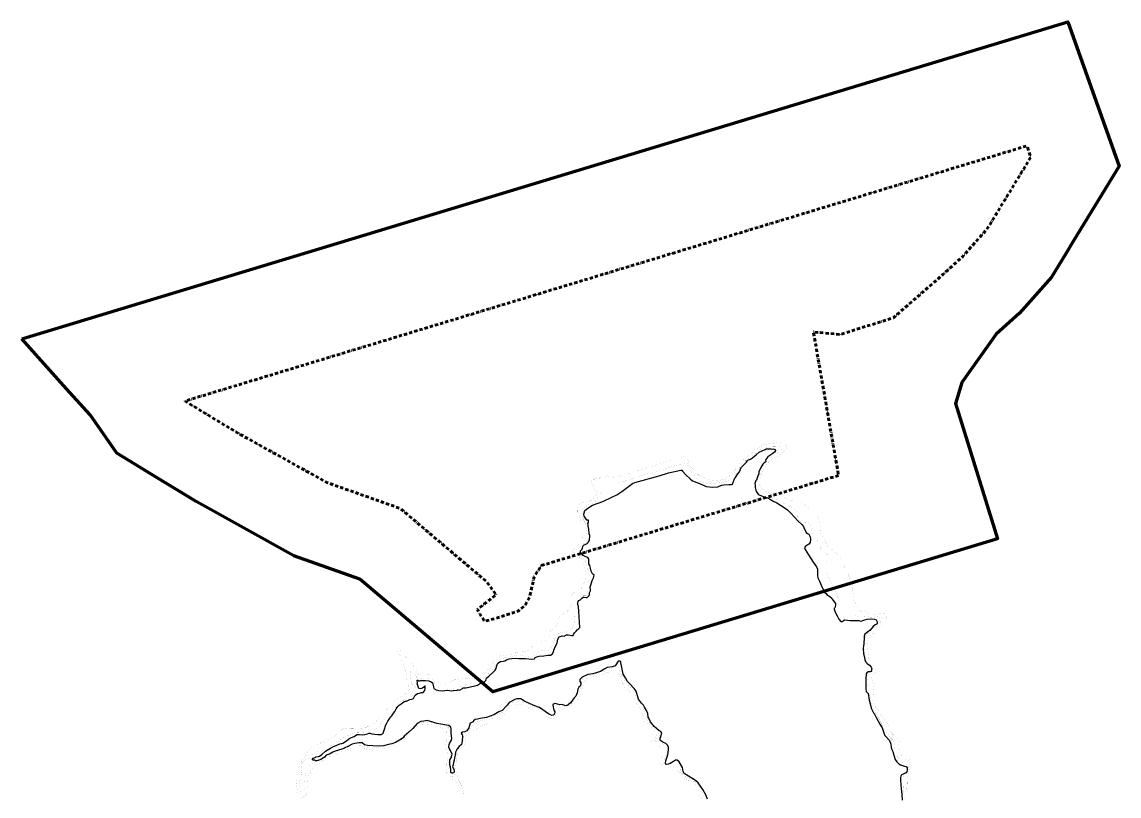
# Model space of a CAD drawing. Extents: x 523771 to 526655, y 3826081 to 3828982.
# Drawn here: x 523771 to 525826, y 3827532 to 3828982 of the extents above; entities that cross this region are included whole.
import ezdxf

# ---------------------------------------------------------------- set-up
doc = ezdxf.new("R2010")
doc.units = 0
doc.linetypes.add('X9', pattern=[10, 6, -2, 0, -2])
doc.layers.get('0').update_dxf_attribs({"linetype": 'CONTINUOUS'})
doc.layers.add('DGX', color=2, linetype='CONTINUOUS')

msp = doc.modelspace()

# ---------------------------------------------------------------- linework, layer by layer
at = {"color": 5, "linetype": 'Continuous', "lineweight": 70, "flags": 128}
msp.add_lwpolyline([(523771.5, 3828388.3), (525730.5, 3828982.1), (525826.4, 3828712), (525741.1, 3828571.7), (525725.3, 3828545.7), (525699.9, 3828503.8), (525639.7, 3828436.5), (525596.5, 3828397.1), (525531.7, 3828306.5), (525519.8, 3828266.9), (525598.6, 3828013.5), (524653.2, 3827726.9), (524404.1, 3827938.3), (524280.8, 3827982), (524098, 3828083.5), (524024.9, 3828127.9), (523949.3, 3828173.9), (523899.3, 3828245.9), (523855, 3828294.6), (523771.5, 3828388.3)], dxfattribs=at)
at = {"color": 1, "linetype": 'X9', "lineweight": 60, "flags": 128}
msp.add_lwpolyline([(525300.9, 3828132.3), (524744.1, 3827963.5), (524731, 3827942.7), (524722.1, 3827903.6), (524714.3, 3827889.6), (524700.8, 3827878), (524662.5, 3827865.6), (524647.8, 3827861.7), (524637.6, 3827859.2), (524629.3, 3827873.3), (524624.7, 3827881), (524659.4, 3827909.2), (524642.6, 3827932.7), (524480.2, 3828070.5), (524342.7, 3828119.2), (524173.4, 3828213.2), (524102.8, 3828256.1), (524076.9, 3828271.8), (525653.8, 3828749.9), (525661.2, 3828729), (525612.9, 3828649.5), (525597.1, 3828623.5), (525578.9, 3828593.5), (525533, 3828542.2), (525496.6, 3828509), (525403.6, 3828427.7), (525304, 3828396.6), (525254, 3828401.2), (525300.9, 3828132.3), (525300.9, 3828132.3)], dxfattribs=at)
at = {"color": 5, "linetype": 'Continuous', "flags": 128}
msp.add_lwpolyline([(525055.3, 3827525.6), (525052.1, 3827533.8), (525046.6, 3827544), (525038.1, 3827556.3), (525032.8, 3827560.9), (525020, 3827569.2), (525011.7, 3827574), (525010.2, 3827577.5), (525008.7, 3827585), (525002.7, 3827595.8), (524998.7, 3827598.8), (524995.6, 3827598.9), (524991.7, 3827596.6), (524985.9, 3827592.6), (524981.8, 3827591.2), (524979.2, 3827590.9), (524977.7, 3827591.4), (524977, 3827592.9), (524976.7, 3827593.9), (524977.3, 3827597.8), (524978.9, 3827601.4), (524981.3, 3827608.7), (524982.2, 3827618.5), (524982.7, 3827622.8), (524981.5, 3827626.3), (524977.3, 3827630.2), (524972.1, 3827632.9), (524968, 3827635.1), (524966.9, 3827636.4), (524966.8, 3827639.5), (524968, 3827643.4), (524970.2, 3827649.5), (524968, 3827652.4), (524965.3, 3827654), (524960.3, 3827658.2), (524955.5, 3827662.2), (524948.8, 3827670.8), (524945.4, 3827677.3), (524944.3, 3827679.7), (524943.7, 3827686.5), (524941.5, 3827691.7), (524937.7, 3827698.4), (524935.4, 3827701.9), (524931.7, 3827705.6), (524928, 3827710.7), (524926.6, 3827713), (524921.9, 3827728), (524918.3, 3827733.1), (524909.2, 3827742.5), (524905.4, 3827746.4), (524901.8, 3827753.2), (524897.8, 3827760.1), (524896.4, 3827766.3), (524894.5, 3827775.6), (524893.5, 3827781.4), (524892.9, 3827783.7), (524891.3, 3827784.4), (524890, 3827784.5), (524888.3, 3827784.4), (524887.2, 3827782.4), (524885.1, 3827779.4), (524882.5, 3827775.9), (524876.9, 3827773.8), (524867.6, 3827772.6), (524862.2, 3827769.5), (524854.9, 3827765), (524840.5, 3827760.8), (524831.1, 3827759.2), (524820.5, 3827754.5), (524816.4, 3827749.9), (524816.5, 3827746.5), (524818.3, 3827743.4), (524817.7, 3827738), (524814.5, 3827735.6), (524812.9, 3827732.1), (524811.6, 3827725), (524808.9, 3827718.8), (524805.6, 3827715.8), (524799.5, 3827707.1), (524794.7, 3827702.5), (524790.1, 3827700.9), (524784.6, 3827702.5), (524781.7, 3827703), (524779.2, 3827702.8), (524774.6, 3827704), (524770.6, 3827705.4), (524766.4, 3827703.8), (524765.7, 3827702.2), (524766.5, 3827699), (524766.8, 3827694.9), (524768.4, 3827691.6), (524769.6, 3827689.3), (524769.1, 3827686.4), (524767.7, 3827684.1), (524766.7, 3827683.2), (524764.8, 3827682.7), (524761.7, 3827683.7), (524757.7, 3827685.7), (524741.1, 3827697.4), (524730, 3827701.5), (524712.9, 3827709.5), (524705.6, 3827713.6), (524697.9, 3827714.1), (524694.6, 3827712.6), (524683.8, 3827706.7), (524680.3, 3827702), (524670.7, 3827691.7), (524665, 3827689.4), (524655.6, 3827683.9), (524641.8, 3827678.6), (524629.5, 3827677.2), (524624.7, 3827676), (524620.3, 3827675.2), (524617, 3827672.7), (524616.6, 3827671), (524611.9, 3827668.3), (524611.3, 3827668.1), (524608.5, 3827659.8), (524604.7, 3827654), (524601.3, 3827651.7), (524596.6, 3827651.4), (524594.4, 3827649.4), (524596.1, 3827646.5), (524596.6, 3827643.7), (524596.1, 3827634.7), (524594.5, 3827628.3), (524590.1, 3827624.7), (524586.4, 3827620), (524583.4, 3827613.6), (524583.1, 3827608.2), (524581.9, 3827603), (524581.2, 3827599), (524579.8, 3827594.7), (524579.3, 3827590.3), (524578.1, 3827586.8), (524580.2, 3827581.6), (524580.9, 3827578.7), (524580.9, 3827576.5), (524580, 3827575.3), (524577.7, 3827574.5), (524576.5, 3827574.7), (524575.1, 3827575.5), (524574.5, 3827577.1), (524574.5, 3827581.5), (524573.9, 3827586.1), (524572.7, 3827590.2), (524572.8, 3827593.5), (524573.1, 3827599.3), (524575.7, 3827603.2), (524577.2, 3827610), (524575, 3827615.8), (524572.3, 3827620.4), (524571.2, 3827623.2), (524571.8, 3827628.2), (524573.2, 3827631.1), (524576, 3827636.5), (524576.6, 3827639.3), (524575.7, 3827649.8), (524575.3, 3827657.7), (524574.8, 3827660.5), (524571, 3827664), (524566.9, 3827664.3), (524556, 3827666.6), (524549.4, 3827667.6), (524530.5, 3827673.3), (524524.1, 3827672.3), (524518.4, 3827671.1), (524511.7, 3827667.4), (524503.8, 3827658.3), (524496.1, 3827651.6), (524487.6, 3827644), (524485.8, 3827640.9), (524478.7, 3827636.1), (524471.1, 3827632), (524464.2, 3827629.6), (524458.3, 3827628.1), (524448.9, 3827625.7), (524438.6, 3827625.2), (524419, 3827626.7), (524413.3, 3827627.9), (524408.5, 3827631.4), (524402.4, 3827631.6), (524394.9, 3827630.4), (524389.7, 3827629), (524382.1, 3827624.7), (524376.5, 3827622.2), (524374.4, 3827620.8), (524370.7, 3827619.3), (524358.4, 3827615.6), (524353.7, 3827614), (524347.8, 3827610.2), (524341.5, 3827608.2), (524338.3, 3827604.8), (524336.2, 3827603.3), (524331.1, 3827600.2), (524324.1, 3827597.4), (524321.6, 3827597.6), (524319.3, 3827599.1), (524316.9, 3827599.2), (524315.9, 3827599.5), (524315.4, 3827600.7), (524317, 3827602.6), (524320.6, 3827604.2), (524321.8, 3827604.9), (524326.9, 3827605.5), (524328.8, 3827606.5), (524333.1, 3827609.6), (524340.2, 3827615.6), (524349.6, 3827621.4), (524353.7, 3827623.7), (524361.1, 3827627.1), (524367, 3827629.4), (524370.5, 3827630.3), (524372.3, 3827630.9), (524379.5, 3827635.2), (524383.6, 3827638.7), (524385.9, 3827640.2), (524388.5, 3827641.4), (524394, 3827643.3), (524396.3, 3827645.2), (524399.5, 3827647), (524403.1, 3827646.7), (524409.1, 3827646.6), (524414, 3827647.1), (524418.5, 3827648), (524421.6, 3827649.3), (524423.2, 3827649.5), (524427.1, 3827648.4), (524432.3, 3827647.9), (524438, 3827647.3), (524444.5, 3827647.3), (524446.8, 3827648.2), (524447.9, 3827649.3), (524450, 3827655.1), (524453.3, 3827665.1), (524455.5, 3827669.6), (524456.6, 3827672), (524458.3, 3827673.9), (524460.4, 3827677.9), (524462.3, 3827680.4), (524464.1, 3827681.7), (524467.7, 3827687.2), (524470.1, 3827690.3), (524470.9, 3827692.6), (524472.6, 3827695), (524475.5, 3827699.5), (524478.2, 3827702), (524481.5, 3827704.6), (524484.9, 3827706.8), (524487.8, 3827708.6), (524489.7, 3827709.2), (524491.7, 3827709.6), (524494, 3827711), (524497.8, 3827712.7), (524501.1, 3827713.5), (524503.7, 3827714.1), (524504.8, 3827714.7), (524505.4, 3827716), (524507.7, 3827720.4), (524512.1, 3827723.6), (524516.2, 3827724.7), (524519, 3827725.5), (524521.7, 3827725.5), (524522.9, 3827725.7), (524526.1, 3827729.5), (524527, 3827734.6), (524527, 3827737.7), (524526.4, 3827738.1), (524524.7, 3827736.8), (524523.6, 3827735.3), (524522.6, 3827734.5), (524520.7, 3827733.3), (524517.7, 3827732.8), (524515, 3827732.9), (524514.4, 3827735), (524512.5, 3827740.6), (524512, 3827741.4), (524512.2, 3827744.6), (524511.7, 3827748.1), (524511.8, 3827749.1), (524513.5, 3827748.8), (524514.5, 3827747.8), (524516.9, 3827747.4), (524518.8, 3827748.1), (524527.1, 3827748.1), (524533.3, 3827747.8), (524538.2, 3827745.8), (524540.3, 3827743.8), (524542.4, 3827736.2), (524543.1, 3827733), (524547.4, 3827730.7), (524552.6, 3827729.3), (524559.3, 3827729.1), (524568, 3827729.8), (524572.4, 3827729.6), (524576, 3827729.1), (524579.3, 3827729.6), (524579.5, 3827729.6), (524586.6, 3827730.3), (524587.5, 3827730.5), (524588.4, 3827730.4), (524590.3, 3827730.1), (524592.3, 3827730.9), (524596.4, 3827733.3), (524598, 3827734.2), (524602.7, 3827734.5), (524606.1, 3827734.9), (524613.9, 3827736.7), (524620.1, 3827738.1), (524624.6, 3827739.5), (524630.6, 3827743.2), (524633, 3827744.8), (524636.3, 3827745.5), (524638.7, 3827746.6), (524640.1, 3827748.3), (524641.1, 3827750.6), (524641.8, 3827752.7), (524646.7, 3827756.9), (524652.8, 3827762.5), (524657.7, 3827767.6), (524659.4, 3827770.6), (524660.9, 3827776.3), (524663, 3827780.4), (524667.6, 3827783.9), (524672.8, 3827784.5), (524676.1, 3827784.9), (524679, 3827787), (524684.3, 3827788.9), (524689.2, 3827789.1), (524696.2, 3827789.8), (524701.8, 3827789.2), (524707, 3827789.1), (524714.4, 3827789.2), (524720.8, 3827788.9), (524725.8, 3827788), (524731.5, 3827788.9), (524733, 3827791), (524735.7, 3827792.3), (524740.4, 3827794), (524748.8, 3827794.6), (524756.5, 3827795.4), (524761.3, 3827795.7), (524764.9, 3827797.4), (524767, 3827801.9), (524767.6, 3827805.1), (524768.8, 3827807.9), (524773.9, 3827818.5), (524774.9, 3827825.6), (524777.4, 3827830.1), (524783.2, 3827831.6), (524787.5, 3827831.4), (524788.9, 3827832.2), (524791.6, 3827833.6), (524794.5, 3827833.9), (524798.2, 3827833.3), (524800.7, 3827832.5), (524803.7, 3827832.8), (524804.8, 3827834.6), (524806.7, 3827837.6), (524809.3, 3827840.5), (524811.3, 3827843.3), (524813.6, 3827844.4), (524816.5, 3827847.2), (524814.8, 3827877.3), (524814, 3827886.7), (524812.8, 3827890.5), (524812.6, 3827893.8), (524813.4, 3827896.3), (524814.8, 3827897.9), (524818, 3827900.1), (524818.7, 3827901.4), (524819.9, 3827902.3), (524822.4, 3827904.3), (524824.6, 3827904.6), (524828.3, 3827903.8), (524830.3, 3827903.7), (524831.7, 3827904.8), (524834, 3827907.6), (524834.3, 3827909.4), (524834.7, 3827912.3), (524835.2, 3827913.7), (524836.5, 3827916.3), (524836.6, 3827918.1), (524836, 3827923.9), (524836.9, 3827926.5), (524839.7, 3827935.7), (524842, 3827940.6), (524842.8, 3827942.8), (524843.3, 3827945.3), (524840, 3827948.3), (524837.8, 3827952.8), (524836.1, 3827958.5), (524835.2, 3827963.8), (524833.3, 3827966.8), (524833.1, 3827968.4), (524833, 3827971.1), (524833.1, 3827975.5), (524831.6, 3827978.6), (524827.6, 3827979.9), (524822.8, 3827982.6), (524818.6, 3827986.5), (524817.8, 3827988.9), (524817.4, 3827991.4), (524819.4, 3827993.2), (524820.9, 3827994.5), (524821.2, 3827996.3), (524821.9, 3827999.3), (524823.1, 3828001.7), (524827.6, 3828003.7), (524829.9, 3828005), (524832, 3828006.8), (524833, 3828010), (524834.8, 3828010.4), (524835.2, 3828019.9), (524834.1, 3828023.3), (524833, 3828031.6), (524832.2, 3828038.1), (524831.5, 3828043.5), (524832.4, 3828043.5), (524832.6, 3828048.8), (524829.7, 3828048.6), (524824.5, 3828055.8), (524823.7, 3828060.1), (524825.6, 3828066.6), (524831.4, 3828070.8), (524840.2, 3828076.6), (524859.4, 3828083.6), (524877.8, 3828092.2), (524885.8, 3828096), (524895.2, 3828102.4), (524915.1, 3828117), (524919.4, 3828119.3), (524964.9, 3828131.9), (524982.4, 3828137.3), (525005.6, 3828142.1), (525007.7, 3828142), (525008.8, 3828140.6), (525014.8, 3828133.5), (525022.9, 3828126.3), (525027.7, 3828122.6), (525043.4, 3828115.9), (525052.9, 3828111.4), (525064.6, 3828110.4), (525074.6, 3828111.1), (525077.4, 3828112.5), (525082.4, 3828114.1), (525086.1, 3828114.9), (525095.4, 3828115.2), (525100.4, 3828115.2), (525102.3, 3828116.3), (525106.1, 3828126.2), (525108.1, 3828128.3), (525112.5, 3828135.1), (525115.2, 3828139.4), (525116.5, 3828142.3), (525116.9, 3828143.7), (525119.5, 3828147.8), (525124.3, 3828153), (525128.7, 3828157.1), (525130.2, 3828160.1), (525131.2, 3828161.1), (525135.8, 3828162.8), (525140, 3828165.7), (525143.9, 3828169.1), (525146.4, 3828171.3), (525152.6, 3828175.9), (525157.7, 3828178.3), (525163.5, 3828180.9), (525165.7, 3828182.2), (525171.2, 3828182.1), (525174.7, 3828182.1), (525178.1, 3828181.9), (525179.3, 3828182.2), (525180.7, 3828181.9), (525182.5, 3828181), (525182.9, 3828179.9), (525183.1, 3828178.9), (525181.2, 3828175.9), (525178.2, 3828173.5), (525172.5, 3828170), (525168.6, 3828167), (525164.6, 3828162.2), (525164.3, 3828160.8), (525164.5, 3828158.6), (525164.4, 3828157.6), (525163.7, 3828157), (525161.1, 3828155.6), (525159.3, 3828153.5), (525155.4, 3828147.4), (525151.9, 3828139.2), (525151.7, 3828137.5), (525151.1, 3828133.9), (525149.3, 3828130.1), (525147.2, 3828124.4), (525146.1, 3828122.9), (525145.2, 3828121), (525144.4, 3828117.5), (525144.7, 3828114.1), (525145.1, 3828109.5), (525146, 3828104.7), (525147.4, 3828101.8), (525150.4, 3828097.5), (525152.4, 3828096), (525160.1, 3828092.8), (525163.6, 3828091.8), (525167.8, 3828090.3), (525173.4, 3828087.2), (525179.7, 3828083.7), (525183.5, 3828082.3), (525185.2, 3828081), (525198.9, 3828072.3), (525205.3, 3828067.9), (525208.7, 3828064.6), (525211.5, 3828061.9), (525218.5, 3828054.4), (525225.2, 3828046.7), (525232, 3828040.4), (525235.2, 3828036.6), (525235.8, 3828034.7), (525240.5, 3828025.6), (525242.9, 3828023.7), (525245.2, 3828022.5), (525247.6, 3828017.2), (525248.5, 3828012.2), (525247.7, 3828007), (525245.3, 3828003.7), (525241.6, 3828001.2), (525239, 3827999.8), (525237.5, 3827996.5), (525238.3, 3827993.5), (525244.9, 3827983.4), (525253.3, 3827970.1), (525259.6, 3827961), (525261.5, 3827957), (525261.8, 3827944.5), (525262.1, 3827940.4), (525265.4, 3827934), (525270.1, 3827922.6), (525275.6, 3827913.2), (525277.5, 3827911.3), (525279.5, 3827908.2), (525282.6, 3827906.6), (525287.7, 3827903.3), (525289.3, 3827900.8), (525295.1, 3827892.3), (525295.3, 3827889.4), (525294, 3827884.6), (525292.6, 3827883.1), (525292.6, 3827881.7), (525294.5, 3827876.5), (525298.3, 3827869.6), (525301.5, 3827862.9), (525305.1, 3827859), (525306.9, 3827858.2), (525308, 3827858.7), (525309.5, 3827860.2), (525312, 3827861.6), (525317.7, 3827861.5), (525322.2, 3827860.6), (525335, 3827860.5), (525339.1, 3827860.3), (525341.9, 3827859.4), (525344.6, 3827859.8), (525348.6, 3827861.2), (525350.3, 3827861.9), (525354.3, 3827863), (525360.7, 3827863.7), (525368.4, 3827863.2), (525371.7, 3827861.9), (525373.5, 3827858), (525373.5, 3827855.3), (525372.9, 3827853.6), (525369.6, 3827852.4), (525366.1, 3827849.4), (525360.3, 3827842.4), (525353.4, 3827837.4), (525350.5, 3827834.9), (525349, 3827831.1), (525348.7, 3827827.2), (525348.2, 3827818.4), (525347, 3827807.9), (525348, 3827798.2), (525349.7, 3827791.6), (525350.4, 3827786), (525352.8, 3827781.8), (525354.4, 3827780.3), (525358.9, 3827777.1), (525362.3, 3827773.2), (525363.1, 3827770.9), (525362.9, 3827768.8), (525362.2, 3827765.2), (525360.4, 3827764.2), (525356.3, 3827764.2), (525353.8, 3827762.8), (525352.6, 3827760.8), (525351.8, 3827751.2), (525352, 3827745.1), (525352.3, 3827740.5), (525352.2, 3827732.6), (525352.9, 3827727.8), (525356.2, 3827723.6), (525358.4, 3827711.6), (525362.9, 3827694.9), (525366.4, 3827687.8), (525367.9, 3827686.1), (525371.2, 3827678.7), (525378.2, 3827666.3), (525382.9, 3827659.6), (525385.7, 3827650.4), (525387.6, 3827645.2), (525390.4, 3827642.4), (525396.4, 3827636), (525398.9, 3827628.8), (525399.6, 3827622.5), (525400.7, 3827618.7), (525402.5, 3827614.9), (525404.7, 3827608.4), (525407, 3827600.1), (525410.2, 3827595.6), (525414.1, 3827592.1), (525417.3, 3827589.9), (525424.3, 3827587.5), (525427.2, 3827587.3), (525428.5, 3827586.2), (525429.4, 3827584.8), (525429.4, 3827582.5), (525429.3, 3827579.9), (525429.1, 3827577.4), (525428.1, 3827575.8), (525422.2, 3827572.9), (525418.8, 3827571.2), (525417.7, 3827569.1), (525417.1, 3827566.2), (525416.9, 3827562), (525417.8, 3827552.1), (525418.3, 3827546), (525419.7, 3827534.3), (525420.4, 3827523.8)], dxfattribs=at)
at = {"layer": 'DGX', "color": 5, "linetype": 'Continuous', "const_width": 0.075}
for points in [[(525430.3, 3827529.6), (525430.2, 3827533.6), (525430.7, 3827536.8), (525429.7, 3827542), (525428.8, 3827545.5), (525429.4, 3827550.8), (525429.6, 3827561.7), (525431.7, 3827575.2), (525432.1, 3827578.9), (525432.3, 3827579.9), (525435.2, 3827586.5), (525434.5, 3827590.3), (525434.1, 3827592.4), (525435, 3827595.7), (525437, 3827599.9), (525435.8, 3827600.6), (525432.9, 3827600.1), (525430.3, 3827598.3), (525422.3, 3827601.3), (525421.4, 3827602.8), (525416.4, 3827613.6), (525415.4, 3827615.3), (525414.6, 3827617.8), (525413.2, 3827623.2), (525412.6, 3827628.7), (525415.4, 3827633.7), (525409.9, 3827640.9), (525404.3, 3827645.4), (525401.5, 3827648.1), (525399.3, 3827651), (525395.8, 3827655.9), (525394.9, 3827659.8), (525394.6, 3827662.7), (525391.6, 3827667.7), (525382.3, 3827680.9), (525380.6, 3827683.1), (525377.3, 3827689), (525368.9, 3827701), (525365, 3827705.4), (525364.7, 3827708.6), (525366.7, 3827717.2), (525367.5, 3827728.5), (525365.6, 3827743.7), (525362.3, 3827756), (525362.6, 3827758.5), (525372, 3827763.9), (525367.2, 3827774.7), (525363.6, 3827779.1), (525359.9, 3827782.5), (525356.8, 3827792.2), (525355.4, 3827813.7), (525354.8, 3827822.4), (525354.9, 3827824.2), (525356.1, 3827826.5), (525358.1, 3827828.8), (525360.4, 3827832.3), (525365.6, 3827836.5), (525370.9, 3827844.2), (525375.1, 3827847.9), (525378.4, 3827849.8), (525381.5, 3827851.6), (525380.4, 3827855.4), (525379.7, 3827857.8), (525379.4, 3827860.4), (525380.5, 3827862.7), (525385.7, 3827864.6), (525389, 3827864.1), (525390.3, 3827864.5), (525390.8, 3827864.9), (525390.8, 3827865.6), (525390, 3827869.6), (525390, 3827870.1), (525389.8, 3827871.5), (525388.7, 3827873.9), (525387.2, 3827874.6), (525382.9, 3827874.2), (525380.8, 3827874), (525379.5, 3827873.8), (525373.2, 3827873.2), (525369.9, 3827872.2), (525363, 3827871.4), (525351.8, 3827877.6), (525349.2, 3827878.3), (525344.1, 3827878.1), (525342.4, 3827878.9), (525341.1, 3827879.6), (525337.1, 3827885.8), (525329.7, 3827897.6), (525327.7, 3827918.1), (525324.5, 3827931.3), (525321.1, 3827941), (525320.3, 3827943.6), (525314.3, 3827955.1), (525311.8, 3827960.6), (525305.1, 3827974.5), (525295, 3827989.3), (525294.4, 3827990), (525285.8, 3827995.5), (525279.5, 3828001.2), (525278.2, 3828005.6), (525269, 3828022), (525267.7, 3828023.1), (525265.6, 3828048.9), (525265.1, 3828049.6), (525264.8, 3828050), (525264.4, 3828050.6), (525260, 3828056.8), (525258.4, 3828058.5), (525252.4, 3828064.5), (525245.7, 3828071.2), (525244.9, 3828071.8), (525241.9, 3828073.6), (525238.6, 3828076.6), (525232.4, 3828082.2), (525228.7, 3828085.3), (525225.8, 3828085.4), (525213.2, 3828084.8), (525202.6, 3828089.6), (525184.4, 3828096.3), (525173.9, 3828098.5), (525168.8, 3828100.6), (525166.8, 3828101.8), (525155.4, 3828108.3), (525153.1, 3828113.5), (525152.4, 3828115.7), (525151.2, 3828119.1), (525154.6, 3828122.6), (525156.1, 3828132), (525158.6, 3828139.1), (525159.8, 3828141.9), (525162.8, 3828147.2), (525165.2, 3828150.3), (525169.6, 3828156.4), (525174.3, 3828161.5), (525177, 3828163.4), (525183.9, 3828167.3), (525186.3, 3828168.4), (525187, 3828168.7), (525188.8, 3828169.9), (525197.5, 3828177.2), (525198.8, 3828177.9), (525200.7, 3828180.3), (525203.7, 3828183), (525204, 3828184.4), (525204.2, 3828187.1), (525202.2, 3828189.6), (525201.2, 3828189.8), (525196.9, 3828190.6), (525194.7, 3828191.3), (525190.7, 3828194.1), (525187.6, 3828193.7), (525177.8, 3828192.7), (525175.7, 3828192.6), (525169.6, 3828191.3), (525162.6, 3828189.8), (525158, 3828189.6), (525156, 3828186.6), (525152.1, 3828185), (525149.3, 3828183), (525146.8, 3828181.2), (525145.5, 3828179.9), (525142.1, 3828176.8), (525140.3, 3828175.1), (525137.7, 3828173.2), (525132.1, 3828169.2), (525128.2, 3828166.5), (525123.3, 3828162.7), (525121.6, 3828162), (525120.8, 3828160.7), (525116.3, 3828155.8), (525115, 3828154.3), (525114.5, 3828153.7), (525114, 3828153.2), (525110.1, 3828149.3), (525106.8, 3828142.4), (525105.8, 3828140.4), (525104.6, 3828138.6), (525096.7, 3828131), (525088.5, 3828125.9), (525078.3, 3828123.3), (525076.8, 3828123.2), (525073, 3828122.9), (525069.7, 3828122.7), (525059.9, 3828123.3), (525058.2, 3828123.4), (525049.6, 3828128.1), (525039.9, 3828132.3), (525034.6, 3828137.7), (525029.7, 3828143), (525026.9, 3828147), (525021.6, 3828154.1), (525017.3, 3828164.8), (525013.9, 3828168), (524993.3, 3828162.1), (524988.7, 3828160.5), (524982.7, 3828158.8), (524979.6, 3828158), (524978.6, 3828157.7), (524977.6, 3828157.4), (524976.7, 3828157.1), (524954.2, 3828150.3), (524952.9, 3828149.9), (524950.2, 3828149.1), (524947.7, 3828148.3), (524946.4, 3828148), (524929.5, 3828142.8), (524926.7, 3828142), (524923.9, 3828141.1), (524916.7, 3828138.8), (524910, 3828136.5), (524903.9, 3828134.3), (524901.1, 3828133.4), (524888.3, 3828130.1), (524887.1, 3828129.7), (524885.8, 3828129.5), (524870, 3828128.6), (524869.2, 3828130.5), (524867.4, 3828133.8), (524864.6, 3828132.9), (524861.8, 3828132.1), (524859.3, 3828131.9), (524856.5, 3828131), (524856.4, 3828129), (524851.6, 3828129.6), (524848.9, 3828128.7), (524846.1, 3828127.8), (524843.3, 3828127), (524839.9, 3828125.4), (524837.2, 3828124.6), (524838.2, 3828120.3), (524839, 3828118.2), (524839.3, 3828116.2), (524840.7, 3828112.1), (524844.7, 3828105.8), (524850.1, 3828099.6), (524844.4, 3828091.4), (524842.3, 3828089.5), (524841.7, 3828088.6), (524839.8, 3828086.7), (524837.7, 3828085), (524827.9, 3828082.9), (524827.3, 3828082.8), (524818.8, 3828080.5), (524816.8, 3828079), (524812.2, 3828071.6), (524812, 3828065.3), (524812.1, 3828063.1), (524812.5, 3828061.7), (524815.4, 3828058.8), (524817.8, 3828046.6), (524821.8, 3828038.7), (524821.8, 3828027.6), (524821.7, 3828025), (524820.8, 3828017), (524820.6, 3828011.9), (524817.1, 3828008.3), (524814.9, 3828004.9), (524810, 3827998.6), (524806, 3827994.5), (524802.2, 3827991.7), (524804.1, 3827987), (524811.5, 3827978), (524816.1, 3827978.8), (524818.3, 3827977.8), (524818.8, 3827976.4), (524820.4, 3827973.4), (524821.5, 3827967.9), (524824.3, 3827960.6), (524826.1, 3827954.8), (524826.6, 3827950), (524827.5, 3827944.9), (524827, 3827939.9), (524826.1, 3827936), (524823.9, 3827930), (524821.4, 3827925.3), (524819.2, 3827921.4), (524813.5, 3827917.3), (524809.9, 3827916), (524805.1, 3827913.3), (524801.8, 3827908.3), (524800.2, 3827902.2), (524803.3, 3827895.8), (524803.1, 3827895.3), (524796.9, 3827884.4), (524796.9, 3827884.3), (524796.6, 3827883.7), (524793.6, 3827878.1), (524784.4, 3827871.7), (524783.8, 3827871.5), (524779.2, 3827869.3), (524778.7, 3827868.7), (524777.7, 3827867.2), (524776.5, 3827862.9), (524777, 3827858), (524775.2, 3827855), (524773.8, 3827853.4), (524769.2, 3827847.5), (524769, 3827847.1), (524761.5, 3827840.7), (524760.8, 3827839.8), (524760.2, 3827838.3), (524759.5, 3827830.7), (524754.2, 3827825.7), (524752.4, 3827824), (524752.2, 3827823.8), (524741.7, 3827819.4), (524739.2, 3827818.5), (524726.3, 3827811.8), (524725.9, 3827810.7), (524718.2, 3827803.7), (524713.3, 3827802.3), (524703.7, 3827802.9), (524699.3, 3827801.4), (524694, 3827798.8), (524693.5, 3827798.7), (524693.4, 3827798.7), (524685.6, 3827796.8), (524682, 3827796), (524681.6, 3827796.1), (524671.9, 3827794.8), (524666.8, 3827794.4), (524656, 3827786.2), (524654.7, 3827784.5), (524654, 3827781.7), (524651.4, 3827773.2), (524648.3, 3827771), (524643.2, 3827767.6), (524641.3, 3827765.8), (524635.7, 3827758.5), (524632.3, 3827755.8), (524627.8, 3827752.3), (524621.7, 3827750.3), (524604.8, 3827752.7), (524597.2, 3827752), (524592, 3827751.5), (524591.3, 3827751.2), (524589.4, 3827750.7), (524583.8, 3827750), (524583.7, 3827750.1), (524583, 3827750), (524582.9, 3827750), (524581.6, 3827749.6), (524579.7, 3827749.1), (524576.1, 3827747.2), (524573.5, 3827745.5), (524573.1, 3827744.9), (524571.6, 3827744.2), (524571.2, 3827744.1), (524570.9, 3827743.9), (524567.9, 3827742.4), (524562.6, 3827741.4), (524559.9, 3827741.6), (524557.6, 3827741.7), (524556.2, 3827743.4), (524553.8, 3827745.7), (524552.6, 3827746.7), (524551.8, 3827747.5), (524551.2, 3827748.5), (524547.6, 3827751.7), (524546.3, 3827753.7), (524544.6, 3827755.8), (524543.9, 3827756.2), (524541.9, 3827757.2), (524539.3, 3827758.1), (524536.4, 3827758.6), (524535.3, 3827758.7), (524533.2, 3827759.2), (524532.3, 3827759.4), (524531.7, 3827759.4), (524528.2, 3827759.8), (524524.6, 3827759.9), (524523.3, 3827759.8), (524517.6, 3827758.6), (524514.3, 3827760), (524510.6, 3827766.8), (524510.1, 3827767.4), (524509.4, 3827768.7), (524507.1, 3827771), (524506.4, 3827772.3), (524505.2, 3827773.7), (524504.9, 3827774.4), (524503.4, 3827777.2), (524503.1, 3827778.5), (524500.3, 3827782), (524500.1, 3827782.1), (524500, 3827782.3), (524499.9, 3827782.4), (524499.6, 3827782.6), (524495.7, 3827786.2), (524494.5, 3827787.5), (524493.9, 3827787.9), (524491.7, 3827790.7), (524490.2, 3827791.4), (524490.1, 3827791.5), (524489.3, 3827792.5), (524485.5, 3827797.4), (524484.4, 3827798.9), (524482.9, 3827800.9), (524480.6, 3827804.4), (524478.4, 3827805.3), (524474.4, 3827806.9), (524475, 3827802.8), (524476.9, 3827799.6), (524477.3, 3827799.5), (524477.7, 3827798.4), (524479, 3827796.4), (524480.1, 3827794), (524481.8, 3827791.1), (524482.5, 3827788.7), (524482.7, 3827787.1), (524484, 3827783.6), (524484, 3827783.6), (524485.7, 3827780.2), (524486.8, 3827775.3), (524487.7, 3827772.7), (524489.5, 3827768.1), (524490.5, 3827765.3), (524491.3, 3827759.8), (524491.6, 3827752.4), (524491.8, 3827750.9), (524494.1, 3827745.5), (524495.2, 3827740.2), (524495.3, 3827739.6), (524497.2, 3827733.3), (524495.6, 3827728.6), (524495.6, 3827728.5), (524492.6, 3827723.9), (524486.2, 3827722.3), (524485.3, 3827722), (524485.2, 3827721.9), (524482.6, 3827720), (524479.8, 3827717.5), (524470.8, 3827711.9), (524470.3, 3827711.5), (524465.2, 3827707.1), (524464.8, 3827706.7), (524464.4, 3827706.4), (524457.1, 3827698.7), (524457, 3827698.6), (524455.7, 3827695.4), (524453.5, 3827690.9), (524450.3, 3827687.9), (524448.4, 3827685.8), (524446.2, 3827683.6), (524444.8, 3827682.2), (524442.3, 3827680.8), (524439.2, 3827677.7), (524436.3, 3827673.6), (524436.3, 3827673.5), (524433.1, 3827669.8), (524428.8, 3827667.3), (524428.6, 3827667.2), (524426.1, 3827665.9), (524422.1, 3827663.4), (524421.9, 3827663.3), (524422, 3827663.3), (524414.3, 3827659.5), (524408.3, 3827658.4), (524408, 3827658.3), (524400.4, 3827657.8), (524399.1, 3827657.8), (524393.7, 3827658.2), (524387.1, 3827658.3), (524386.3, 3827658.2), (524378.1, 3827658.9), (524376.8, 3827659.1), (524373, 3827658.2), (524371.3, 3827656.4), (524368.6, 3827652.9), (524363.1, 3827651), (524361, 3827649.8), (524360.5, 3827646.5), (524355.3, 3827642.5), (524354.5, 3827642.2), (524352.2, 3827640.9), (524351.1, 3827640.5), (524347.2, 3827638.1), (524343.6, 3827636.2), (524341.8, 3827634.6), (524340.9, 3827634.1), (524336.8, 3827633.9), (524334.7, 3827633.2), (524332.3, 3827631.9), (524330.5, 3827631), (524326.7, 3827629.2), (524324.4, 3827627.9), (524320.4, 3827626.6), (524317.7, 3827625.8), (524312.9, 3827623.1), (524311.5, 3827621.9), (524310.2, 3827619.5), (524308.8, 3827617.2), (524307.9, 3827616.3), (524306.1, 3827612.8), (524305.4, 3827610.8), (524303.7, 3827608), (524302.5, 3827605.5), (524298.5, 3827603.9), (524297.3, 3827602), (524295.9, 3827598.4), (524295.6, 3827598.1), (524292.2, 3827591), (524290.3, 3827586.7), (524290.2, 3827586.3), (524288.8, 3827580.8), (524288.6, 3827578.8), (524288.4, 3827574), (524288.4, 3827573.1), (524288, 3827570), (524287.8, 3827566.7), (524287.1, 3827564.5), (524286.3, 3827562.4), (524285.8, 3827561.2), (524285.3, 3827559), (524285.1, 3827554.9), (524286.4, 3827548.8), (524286.5, 3827548.5), (524286.6, 3827548.2), (524287.4, 3827541.1), (524286.9, 3827537.2), (524286.6, 3827535.4), (524284.3, 3827530.7)], [(524302.4, 3827531.2), (524303.3, 3827532.2), (524304.4, 3827533.8), (524304.8, 3827535.4), (524306.2, 3827540.1), (524306.2, 3827544.3), (524305.7, 3827548.8), (524305.5, 3827554.3), (524305.2, 3827557), (524305.5, 3827557.5), (524308.7, 3827563.3), (524308.5, 3827566.3), (524308.7, 3827569.3), (524310.3, 3827572.3), (524311.9, 3827574.9), (524312.7, 3827581.4), (524317.7, 3827585.6), (524318.3, 3827586), (524319.2, 3827587.2), (524325.1, 3827591.6), (524328.3, 3827592.1), (524333.7, 3827596.9), (524335, 3827597.6), (524339.2, 3827600.5), (524341.7, 3827602.1), (524342.8, 3827602.7), (524345.1, 3827604.4), (524346.5, 3827605.6), (524350.6, 3827607.1), (524354.6, 3827608.1), (524356.2, 3827608.2), (524358, 3827608.7), (524359.4, 3827609.8), (524363.7, 3827612.5), (524365.4, 3827613.1), (524369.9, 3827615.1), (524374.3, 3827616.7), (524376.8, 3827617), (524380.4, 3827618.6), (524384.8, 3827620), (524390.4, 3827620.7), (524391.7, 3827621.5), (524399.4, 3827621.9), (524408, 3827620.4), (524413.9, 3827620.1), (524419.5, 3827619), (524420.4, 3827618.9), (524425.2, 3827617.5), (524426.4, 3827617.2), (524428.5, 3827616.8), (524430.9, 3827616.8), (524436, 3827618.5), (524443.3, 3827620.3), (524449, 3827621.2), (524452.9, 3827621.6), (524454.2, 3827621.8), (524456.3, 3827622.3), (524460.8, 3827623.6), (524464.1, 3827624.6), (524467.1, 3827626), (524471.6, 3827627.7), (524475.3, 3827629.5), (524477.4, 3827630.6), (524485.4, 3827635.5), (524489.2, 3827638.6), (524489.7, 3827640.3), (524493.8, 3827647.1), (524496.9, 3827650.1), (524501.3, 3827652.3), (524503.4, 3827653.3), (524504.1, 3827654), (524507.9, 3827658), (524514.1, 3827663.2), (524514.5, 3827663.8), (524516.1, 3827664.6), (524521.2, 3827666.3), (524527, 3827666.7), (524535.1, 3827666), (524539.2, 3827664.7), (524543.9, 3827663.6), (524545.1, 3827662.9), (524550.5, 3827661.3), (524554.2, 3827660.3), (524557.1, 3827659.3), (524561.8, 3827658), (524566, 3827655.9), (524567.1, 3827654.5), (524567.3, 3827654.2), (524567.2, 3827653.7), (524567.5, 3827647.5), (524567.7, 3827644.8), (524567.8, 3827644.5), (524567.9, 3827643), (524567.7, 3827639.2), (524567.6, 3827638), (524566.5, 3827634.6), (524566, 3827633.1), (524565.8, 3827631.9), (524565.2, 3827626.9), (524565.1, 3827625.2), (524565.5, 3827623.4), (524565.7, 3827622.5), (524567.3, 3827618.7), (524567.5, 3827616.3), (524568, 3827611.9), (524570.2, 3827607.7), (524570.4, 3827607.1), (524568.3, 3827601.4), (524567.8, 3827598.2), (524567.2, 3827596.3), (524566, 3827591.8), (524566.3, 3827582.6), (524567.1, 3827577.2), (524566.4, 3827575.9), (524565.7, 3827574.4), (524568.3, 3827574.2), (524572.2, 3827570), (524573.1, 3827569.2), (524575.3, 3827566.2), (524576.5, 3827564.8), (524583.9, 3827559.5), (524588.8, 3827551.7), (524594.6, 3827542.2), (524599.1, 3827536.4), (524600.2, 3827536.9), (524600.5, 3827537.6), (524594.6, 3827551.2), (524588.6, 3827563.1), (524587.9, 3827568.5), (524585.3, 3827575.4), (524585.3, 3827575.5), (524583.1, 3827578), (524583.8, 3827587.4), (524585, 3827594.3), (524585, 3827594.3), (524585, 3827594.5), (524585.1, 3827594.5), (524585.1, 3827594.6), (524586.2, 3827599.1), (524584.5, 3827604.2), (524584.5, 3827604.4), (524589.6, 3827615.1), (524590.6, 3827617.3), (524593.4, 3827620.7), (524593.6, 3827621.5), (524595.1, 3827622.8), (524600.5, 3827625.9), (524602.8, 3827633.5), (524603, 3827635.9), (524602.4, 3827640.8), (524602.1, 3827644), (524604.7, 3827647.2), (524605.1, 3827647.6), (524605.1, 3827647.7), (524610.1, 3827650.3), (524611.1, 3827651.1), (524613.9, 3827653.9), (524614.1, 3827654.2), (524615.1, 3827655), (524615.4, 3827655), (524617.5, 3827655), (524621, 3827656.3), (524626.3, 3827659.4), (524632.9, 3827663.2), (524637.9, 3827665.1), (524644.7, 3827667.9), (524650.9, 3827670), (524651.3, 3827670.3), (524651.3, 3827673.1), (524651, 3827676.4), (524651.9, 3827676.7), (524654.2, 3827677.4), (524659.5, 3827676.6), (524664, 3827678.3), (524666.8, 3827679.5), (524667.7, 3827680.1), (524671.4, 3827682.2), (524676.6, 3827685.2), (524679.2, 3827694.8), (524679.6, 3827695.2), (524680, 3827695.6), (524687.7, 3827700.3), (524696.4, 3827702.9), (524700.8, 3827703.2), (524710.6, 3827701.8), (524715, 3827699.9), (524716.2, 3827699), (524719.1, 3827697.3), (524726.1, 3827693.5), (524735.5, 3827695.5), (524739.9, 3827695.5), (524740.1, 3827695.4), (524740.6, 3827695), (524746.3, 3827688.2), (524750.7, 3827683.5), (524752.4, 3827682.3), (524756.4, 3827679.4), (524758.2, 3827678.7), (524762.6, 3827676.1), (524769.5, 3827677.4), (524772.2, 3827686.5), (524774.1, 3827688.9), (524774.4, 3827691.3), (524775.9, 3827692.2), (524784.9, 3827694.2), (524791.7, 3827698.5), (524796.5, 3827698.5), (524798, 3827698.9), (524802.7, 3827702.9), (524802.8, 3827703.1), (524803.2, 3827703.4), (524807, 3827707.3), (524808.1, 3827710.6), (524808.1, 3827710.8), (524808.3, 3827711.1), (524814.8, 3827714.7), (524815.6, 3827715.4), (524816.8, 3827719.6), (524817.4, 3827723.6), (524818.9, 3827726.6), (524820.3, 3827731.9), (524820.4, 3827732.3), (524820.5, 3827732.6), (524821.5, 3827734.6), (524823.8, 3827738.6), (524825.1, 3827741), (524824.5, 3827746.1), (524826.4, 3827748.8), (524829, 3827750.7), (524831.9, 3827754), (524833.4, 3827754.6), (524835.8, 3827755.4), (524837.1, 3827755.9), (524840.8, 3827754.8), (524845.5, 3827755.5), (524849.7, 3827756.7), (524851.3, 3827757.3), (524853.1, 3827758.2), (524857.2, 3827759.3), (524864, 3827761), (524865.8, 3827761.9), (524874.9, 3827766.7), (524875.3, 3827766.8), (524875.7, 3827766.9), (524877.3, 3827767.2), (524884.8, 3827766.5), (524889.8, 3827759.2), (524892.8, 3827755.2), (524893.5, 3827751.7), (524895.3, 3827745.2), (524895.4, 3827745.1), (524895.4, 3827745), (524896.8, 3827742.2), (524899.9, 3827736.4), (524900.8, 3827735.6), (524905.2, 3827731.7), (524907.9, 3827729.5), (524909.3, 3827728.3), (524914.6, 3827723.5), (524916, 3827721.2), (524918.2, 3827714.7), (524919.1, 3827710.7), (524922.6, 3827705.9), (524926.3, 3827700.9), (524927.7, 3827699.5), (524929.7, 3827694), (524930.8, 3827691.4), (524932.5, 3827688), (524934.4, 3827683.3), (524934.1, 3827681.7), (524933.1, 3827677.6), (524933.2, 3827677.2), (524938.2, 3827670.2), (524941.6, 3827668.8), (524945.8, 3827666.4), (524954.2, 3827656.6), (524958.1, 3827653.8), (524961.4, 3827652), (524961.6, 3827651.4), (524961, 3827648.7), (524960.9, 3827648.2), (524960.8, 3827647.8), (524959.5, 3827643.3), (524958.3, 3827641.8), (524955.1, 3827637.5), (524952.7, 3827636.8), (524948.2, 3827634.4), (524952.9, 3827630.2), (524957.6, 3827628.3), (524962.3, 3827626.8), (524964.7, 3827624.7), (524966.9, 3827622.8), (524969.4, 3827620.7), (524972.4, 3827615.9), (524972.6, 3827615.3), (524972.7, 3827614.4), (524972.8, 3827610.1), (524970.9, 3827605.7), (524968.9, 3827600.3), (524965.7, 3827594), (524966.3, 3827592.5), (524976, 3827588), (524989.7, 3827587.8), (524990.4, 3827587.3), (524990.5, 3827587.1), (524994.7, 3827581.7), (524996.9, 3827580.5), (525006.3, 3827574.3), (525008.7, 3827572.2), (525010, 3827567.1), (525013.6, 3827564.3), (525017, 3827561.6), (525018.7, 3827561.5), (525021.4, 3827561.3), (525025.3, 3827560.7), (525028.7, 3827559.7), (525035.2, 3827552.2), (525036.6, 3827545.4), (525040.8, 3827538.7), (525041.2, 3827534.3), (525041.8, 3827533.5), (525045.4, 3827528.2)]]:
    msp.add_lwpolyline(points, dxfattribs=at)
at = {"layer": 'DGX', "color": 1, "linetype": 'Continuous', "const_width": 0.075}
for points in [[(524290.5, 3827530.7), (524292.8, 3827534), (524294.2, 3827537.4), (524293.8, 3827540), (524293.8, 3827541.1), (524292.9, 3827543.9), (524291.9, 3827549.4), (524291.4, 3827554.4), (524291, 3827558.2), (524291.2, 3827558.7), (524291.4, 3827559.1), (524293.8, 3827562.7), (524294.3, 3827566.6), (524294.3, 3827569.5), (524294.6, 3827573.7), (524294.3, 3827579.1), (524294.6, 3827581.4), (524294.8, 3827582.6), (524295.6, 3827591.8), (524296.3, 3827593.2), (524296.8, 3827593.7), (524300.2, 3827598), (524300.4, 3827598.3), (524300.6, 3827598.5), (524307.4, 3827602.2), (524310.7, 3827604), (524314.4, 3827607.7), (524315.1, 3827608.5), (524315.9, 3827609.8), (524318.1, 3827612.1), (524319.7, 3827613.6), (524322.1, 3827614.8), (524328.4, 3827615.4), (524330.9, 3827615.7), (524335, 3827618), (524339.5, 3827620.6), (524341.7, 3827622), (524344.3, 3827623.8), (524348.7, 3827625.8), (524349.1, 3827626.1), (524351.7, 3827626.9), (524352.2, 3827627.1), (524352.3, 3827627.2), (524353, 3827627.7), (524357.9, 3827631.8), (524359.6, 3827632.7), (524361.3, 3827633.6), (524365.4, 3827634.9), (524369.5, 3827638), (524370.8, 3827638.8), (524375.9, 3827643.3), (524376.8, 3827643.7), (524381.1, 3827645.3), (524384.5, 3827646.5), (524385.8, 3827647.3), (524390.1, 3827648.6), (524391.4, 3827649.2), (524395.1, 3827650.5), (524396.9, 3827650.6), (524398, 3827650.7), (524402.3, 3827650.8), (524403.9, 3827650.5), (524408.2, 3827650.5), (524409.6, 3827650.6), (524412.2, 3827650.8), (524413.4, 3827651), (524416.7, 3827651.4), (524416.8, 3827651.4), (524416.9, 3827651.5), (524421.3, 3827652.9), (524433, 3827657.7), (524433.5, 3827658), (524437.6, 3827659.7), (524439.8, 3827661.1), (524439.8, 3827661.1), (524443, 3827665), (524445.3, 3827667.9), (524446.2, 3827669), (524449.7, 3827673.9), (524451.6, 3827676.3), (524455.2, 3827680.6), (524455.4, 3827681.3), (524459, 3827685.9), (524460.4, 3827687.7), (524464.6, 3827693.4), (524464.7, 3827693.5), (524464.7, 3827693.6), (524464.8, 3827693.7), (524467.6, 3827698.1), (524468.5, 3827699.1), (524468.9, 3827699), (524471.3, 3827701.2), (524472.3, 3827702.1), (524473.5, 3827703.3), (524477.9, 3827706.2), (524479.4, 3827707.2), (524482.8, 3827709.2), (524483.8, 3827709.8), (524484.7, 3827710.3), (524492, 3827713.9), (524493.4, 3827714.6), (524495.9, 3827715.7), (524498.4, 3827716.5), (524499.6, 3827717.3), (524500.2, 3827717.7), (524501.1, 3827718.1), (524505.9, 3827723.3), (524508.7, 3827725.6), (524514.2, 3827731.2), (524511.1, 3827734.3), (524510.7, 3827734.8), (524506.6, 3827737.4), (524505.5, 3827738.7), (524503.1, 3827741.2), (524502.3, 3827742.2), (524500.4, 3827745.9), (524500, 3827748.1), (524499.9, 3827753.2), (524499.5, 3827755.9), (524498.7, 3827761.8), (524498.6, 3827762.3), (524499.4, 3827765.6), (524501.9, 3827765.3), (524505.8, 3827762.4), (524509, 3827757.4), (524510.6, 3827754.3), (524511.5, 3827753.5), (524515.7, 3827752.2), (524521.9, 3827751.7), (524525.1, 3827751.8), (524531.9, 3827751.5), (524538.4, 3827750.7), (524541.1, 3827748.4), (524546.8, 3827737.7), (524547.2, 3827737.4), (524552.4, 3827735), (524555.5, 3827733.4), (524556, 3827733.3), (524556.7, 3827733.3), (524563.1, 3827733.6), (524566.8, 3827734.2), (524571.7, 3827733.1), (524574.8, 3827731.9), (524582.5, 3827733.1), (524587.2, 3827734.7), (524592.5, 3827737), (524604.9, 3827740.3), (524606.1, 3827740.8), (524606.9, 3827741.1), (524610.4, 3827742.5), (524618.1, 3827743.1), (524629.5, 3827746.9), (524638.2, 3827753.6), (524639.1, 3827754.3), (524641.5, 3827757.4), (524643.9, 3827759.4), (524651.2, 3827766.1), (524653.7, 3827769.1), (524654.8, 3827769.8), (524655.7, 3827772), (524659.7, 3827781.2), (524662.7, 3827785.7), (524663.4, 3827786), (524670.4, 3827789), (524671.9, 3827789.7), (524678.2, 3827791.8), (524681.9, 3827792.2), (524689.9, 3827793.7), (524691.7, 3827794.2), (524701.6, 3827795.5), (524701.8, 3827795.5), (524712.1, 3827794.1), (524715.4, 3827793.7), (524715.9, 3827793.6), (524719.9, 3827793.3), (524723.2, 3827792.9), (524727.2, 3827793), (524729.7, 3827794.3), (524734.8, 3827796.4), (524740.4, 3827802.8), (524744.1, 3827804.2), (524746.4, 3827805), (524752.6, 3827803.9), (524758.9, 3827804.5), (524765.7, 3827814.8), (524766.2, 3827816.1), (524769.9, 3827827.3), (524771.3, 3827829.4), (524775.4, 3827835.1), (524776.3, 3827836.1), (524778, 3827837.6), (524779.3, 3827837.8), (524788.8, 3827839.8), (524794.6, 3827839.1), (524798.4, 3827839.2), (524799, 3827839.3), (524800.3, 3827840.6), (524801.2, 3827843.3), (524803.7, 3827849.1), (524806.1, 3827853.4), (524806.5, 3827859), (524807.3, 3827871.5), (524807.6, 3827878.8), (524807.1, 3827888.1), (524809.7, 3827892.7), (524811.7, 3827898.5), (524813.5, 3827904), (524814.4, 3827904.4), (524815.5, 3827905.3), (524822, 3827908.1), (524827.2, 3827908.1), (524828.5, 3827908.1), (524829.7, 3827910.6), (524830.9, 3827912.7), (524832.4, 3827919.6), (524832.1, 3827927.2), (524833.8, 3827939.6), (524835.4, 3827943.4), (524834.1, 3827946.7), (524833, 3827949.2), (524831.9, 3827954.5), (524830.5, 3827959), (524827.9, 3827967.6), (524826.4, 3827973.8), (524822, 3827979), (524819.1, 3827981.4), (524816.7, 3827985.1), (524815.7, 3827986.8), (524814.7, 3827990.2), (524813.8, 3827993.9), (524815.2, 3827996.5), (524815.7, 3827997.9), (524820.3, 3828004.6), (524828.4, 3828005.2), (524829.7, 3828010.7), (524829.8, 3828015), (524829.6, 3828023.5), (524827.8, 3828036.7), (524827.8, 3828040.1), (524821.3, 3828053.1), (524820.9, 3828054.4), (524820.4, 3828057.7), (524818.9, 3828060.5), (524823.8, 3828070.9), (524827.4, 3828073.5), (524831.7, 3828077.2), (524842.3, 3828081.3), (524843, 3828081.9), (524844.7, 3828083.6), (524846.9, 3828086.8), (524847, 3828086.9), (524852.5, 3828095.4), (524856.6, 3828101.4), (524849.1, 3828104.4), (524848.9, 3828105.7), (524846.7, 3828108.8), (524846.4, 3828110.1), (524841, 3828115.4), (524840.4, 3828117.1), (524840.3, 3828118), (524839.1, 3828121.1), (524838.7, 3828122.9), (524839.9, 3828123.2), (524845.8, 3828126), (524847, 3828126.3), (524848.3, 3828126.7), (524849.5, 3828127.1), (524858, 3828126.2), (524858.2, 3828129.7), (524859.5, 3828130.1), (524863.9, 3828130.4), (524865.1, 3828130.8), (524866.4, 3828131.2), (524867.2, 3828129.7), (524868.5, 3828126.5), (524887.1, 3828117), (524888.4, 3828119), (524894.1, 3828119.9), (524899.5, 3828121.7), (524904.3, 3828122.9), (524905.3, 3828123.2), (524907.6, 3828124.1), (524923.5, 3828129.6), (524926.2, 3828130.5), (524927.3, 3828130.8), (524928.3, 3828131.1), (524955, 3828138.6), (524964.3, 3828141.1), (524977.9, 3828145.1), (524989.2, 3828149.6), (524994.2, 3828151), (525014.4, 3828155.7), (525016.9, 3828155.6), (525018.2, 3828153.7), (525022, 3828144.7), (525027.4, 3828136.8), (525033.9, 3828127.5), (525037.6, 3828124.2), (525040.3, 3828121.8), (525042, 3828121.1), (525051.2, 3828118.4), (525052, 3828118.3), (525058.3, 3828116.1), (525067.3, 3828117.8), (525067.9, 3828117.8), (525076.7, 3828118.4), (525076.9, 3828118.4), (525080.4, 3828118.7), (525080.9, 3828118.8), (525093.3, 3828122.1), (525096.7, 3828122.4), (525098.9, 3828123.6), (525101.9, 3828126.5), (525104.3, 3828130), (525108.4, 3828135.6), (525109.1, 3828136.5), (525112.1, 3828141.8), (525113.7, 3828145.3), (525114.7, 3828146.5), (525117.4, 3828149.1), (525122.3, 3828155.6), (525124.1, 3828157.7), (525127.2, 3828160.9), (525129.2, 3828162.4), (525134.2, 3828164.7), (525138.4, 3828168.6), (525141.3, 3828170.7), (525146.3, 3828173.8), (525148.7, 3828175.9), (525152.2, 3828179.5), (525154.5, 3828180.5), (525159.1, 3828183), (525159.1, 3828183.1), (525159.2, 3828183.1), (525160.9, 3828183.8), (525162.8, 3828184.3), (525168.9, 3828185), (525172.5, 3828185.4), (525175.3, 3828186.7), (525181.5, 3828186.6), (525190.4, 3828186.9), (525194.5, 3828185.1), (525195.1, 3828183.2), (525192.8, 3828179.4), (525188.7, 3828175.5), (525185.9, 3828172.9), (525178.7, 3828169.4), (525177.5, 3828168.9), (525176.8, 3828168.3), (525170.6, 3828163.9), (525170.1, 3828163.5), (525164.1, 3828157.1), (525161.8, 3828151.6), (525161.3, 3828150.9), (525156, 3828141.6), (525155.7, 3828140.9), (525151, 3828127.7), (525149.1, 3828123.2), (525146.1, 3828118.6), (525146.6, 3828116.2), (525147.3, 3828113.2), (525149.1, 3828107.2), (525149.6, 3828105.9), (525153.5, 3828103.7), (525160.8, 3828098.5), (525168, 3828094.9), (525175.1, 3828091.3), (525177.3, 3828090.1), (525189.6, 3828084.9), (525190.1, 3828084.6), (525209.3, 3828074.4), (525215.2, 3828072.4), (525221.3, 3828065.2), (525224.3, 3828055.3), (525225, 3828054.6), (525225.7, 3828051.3), (525228.6, 3828047.1), (525232.4, 3828044), (525243.4, 3828044.4), (525249.3, 3828036.9), (525253.2, 3828019.8), (525260.2, 3828011), (525262.2, 3828007.9), (525266.2, 3828002.5), (525266.8, 3827997.1), (525282.5, 3827982.2), (525282.7, 3827982.1), (525284.5, 3827978.9), (525278, 3827969), (525278.1, 3827951.7), (525280, 3827948.4), (525285.4, 3827935.4), (525287.3, 3827932.5), (525298.7, 3827906.1), (525304.7, 3827894.7), (525329.2, 3827870), (525338.3, 3827868.5), (525340.3, 3827868.3), (525343.9, 3827868.3), (525350.8, 3827868.8), (525359.9, 3827866.9), (525363, 3827866.8), (525365.9, 3827867.2), (525375.4, 3827868.4), (525378.8, 3827867.6), (525376.8, 3827858.9), (525375.9, 3827852.7), (525371, 3827848.3), (525364.1, 3827843.5), (525357.2, 3827837.7), (525354, 3827834.3), (525349.7, 3827826), (525349.8, 3827818.4), (525348.9, 3827805.5), (525348.9, 3827800.3), (525354.8, 3827781.6), (525363.4, 3827774.4), (525364.8, 3827765.2), (525360.5, 3827762.7), (525354.6, 3827758.2), (525355, 3827753.7), (525356.6, 3827747.8), (525357.7, 3827729.9), (525358.1, 3827727.2), (525360, 3827717.1), (525363.7, 3827700.6), (525367.9, 3827691.2), (525370.5, 3827685.6), (525371.7, 3827684.2), (525374.9, 3827680.1), (525382.7, 3827664.5), (525386.2, 3827656.8), (525388.3, 3827654.3), (525394.3, 3827645.8), (525398.3, 3827640.7), (525403.3, 3827635.7), (525404.1, 3827635.1), (525404.8, 3827634.1), (525405.5, 3827624.4), (525407.7, 3827615.3), (525409.1, 3827611.3), (525409.4, 3827610.8), (525411.3, 3827606.6), (525413.7, 3827601.7), (525414.4, 3827599.6), (525416.2, 3827597.7), (525419, 3827594.5), (525423.9, 3827592.8), (525431.1, 3827590.8), (525431.5, 3827588.4), (525431.2, 3827582.7), (525429.9, 3827575.1), (525425.5, 3827572.9), (525423.5, 3827571), (525422.4, 3827567.6), (525422, 3827547.8), (525423.5, 3827539.7), (525423.5, 3827539.4), (525422.9, 3827534.6), (525422.8, 3827533.8), (525422.8, 3827533.6), (525424.3, 3827523.6)], [(525050, 3827530.3), (525048.4, 3827534), (525045.9, 3827537.5), (525044.8, 3827539.8), (525039.3, 3827549.2), (525037.3, 3827551.8), (525037.2, 3827552.1), (525027.3, 3827563.6), (525025.9, 3827564), (525020.8, 3827564.7), (525020.1, 3827564.8), (525019.6, 3827564.8), (525015, 3827568.3), (525008.7, 3827573.9), (525007.6, 3827575.7), (525003.6, 3827583.4), (525002.7, 3827585.8), (525000.5, 3827588.7), (524998.2, 3827591.2), (524994.8, 3827593.5), (524992.8, 3827593.6), (524991.2, 3827593.6), (524988.9, 3827592.9), (524983, 3827590.4), (524978.7, 3827590.2), (524975.4, 3827591), (524973.1, 3827594), (524973.7, 3827598.4), (524975.4, 3827601.4), (524976.8, 3827605), (524977.4, 3827606.6), (524978, 3827608.7), (524978.4, 3827611.2), (524979.1, 3827614), (524979.5, 3827618.4), (524979.2, 3827620), (524977.4, 3827623.9), (524977, 3827624.8), (524976.6, 3827625.5), (524973.9, 3827628.5), (524971.7, 3827629.6), (524969.2, 3827630.3), (524965.2, 3827631.7), (524963.5, 3827632.5), (524960.6, 3827633.3), (524959.3, 3827633.6), (524958.8, 3827634), (524958.6, 3827637.5), (524959, 3827638.7), (524960.7, 3827639.5), (524962.8, 3827640.4), (524964.7, 3827644.5), (524965, 3827645.9), (524965.2, 3827646.9), (524962.5, 3827653.4), (524961.6, 3827656.3), (524951.5, 3827663.7), (524948.7, 3827667), (524946.6, 3827669.9), (524943.8, 3827673.2), (524941.3, 3827680), (524939.7, 3827684.3), (524937.8, 3827687.3), (524936.2, 3827691.2), (524935.8, 3827692.1), (524932.9, 3827698.9), (524932.3, 3827700.6), (524930.2, 3827702.7), (524928.1, 3827704.7), (524926.9, 3827706.5), (524923.6, 3827711), (524922.7, 3827715.1), (524920.8, 3827720.4), (524919.8, 3827723.2), (524918.6, 3827726.1), (524915.8, 3827728.8), (524913.3, 3827732.1), (524909.4, 3827736.6), (524905.7, 3827739.9), (524902.8, 3827742.5), (524901.8, 3827744.4), (524901.4, 3827745.3), (524899.7, 3827748.2), (524896.4, 3827754.5), (524895.4, 3827757), (524894.5, 3827758.4), (524892.2, 3827764.4), (524890, 3827770.7), (524888, 3827774), (524884.6, 3827774.3), (524881.5, 3827772.3), (524878.4, 3827771.7), (524874.3, 3827771.2), (524869.1, 3827770), (524865.1, 3827767.9), (524861.2, 3827764.4), (524860.2, 3827764.4), (524857.7, 3827763.7), (524855.4, 3827763.2), (524854, 3827762.4), (524850.4, 3827761.9), (524846, 3827760.7), (524844.4, 3827759.8), (524842.1, 3827759.1), (524838.3, 3827758.1), (524832.4, 3827756.5), (524828, 3827754.8), (524823.3, 3827752.5), (524821.2, 3827751.6), (524820.2, 3827749.4), (524819.7, 3827747.5), (524819.5, 3827745.9), (524819.8, 3827742.3), (524819.8, 3827740.6), (524819.5, 3827739), (524817.7, 3827735.3), (524817.1, 3827732.7), (524816.2, 3827729.6), (524816, 3827728.8), (524815.5, 3827727.8), (524813.9, 3827723.5), (524812.5, 3827721.6), (524807.7, 3827716.4), (524806, 3827713.8), (524804.1, 3827711.8), (524803.9, 3827709), (524803, 3827707.4), (524798.7, 3827702.9), (524797.6, 3827701.9), (524792.5, 3827700.7), (524787.5, 3827698.8), (524775, 3827695.4), (524771.5, 3827697.2), (524769.3, 3827696.6), (524770.1, 3827693.1), (524770.1, 3827692.5), (524770.5, 3827690.7), (524770.4, 3827690.3), (524769.9, 3827685.8), (524767.3, 3827681.6), (524764.2, 3827681.4), (524758.9, 3827684.2), (524754, 3827686.8), (524753.3, 3827687.3), (524751.5, 3827689.2), (524748.6, 3827691.5), (524740.5, 3827696.9), (524725.4, 3827699.3), (524723.5, 3827700.4), (524718.5, 3827703.2), (524716.5, 3827704.8), (524709, 3827708.1), (524706.3, 3827708.5), (524700.8, 3827709.8), (524695.5, 3827710.8), (524685.1, 3827702.8), (524678.6, 3827697.2), (524675.3, 3827695.1), (524673.8, 3827693.1), (524672.9, 3827690), (524671.8, 3827689.4), (524667.8, 3827686.8), (524666.4, 3827686), (524663.9, 3827684.5), (524663, 3827684.1), (524658.3, 3827682.5), (524653.6, 3827680.9), (524651, 3827680.1), (524646.1, 3827678.1), (524637.4, 3827674.1), (524636.3, 3827673.7), (524627.5, 3827671.9), (524622.8, 3827669.9), (524621.5, 3827668.8), (524619.7, 3827668), (524618.4, 3827667.2), (524615.7, 3827664.4), (524613.7, 3827662), (524613.3, 3827660.9), (524609.9, 3827656.9), (524602.7, 3827651.9), (524598.7, 3827648.4), (524598, 3827645.1), (524598.9, 3827642.9), (524598.6, 3827640.4), (524598.8, 3827638.7), (524598.3, 3827632.4), (524596.2, 3827629.5), (524595, 3827628.5), (524591, 3827624.5), (524590.5, 3827622.7), (524588.3, 3827618.4), (524585.1, 3827611.7), (524583.5, 3827604.6), (524582.6, 3827602.7), (524582, 3827598.3), (524581.9, 3827584.5), (524583.3, 3827573.8), (524583.9, 3827568.9), (524584.1, 3827566.7), (524583.9, 3827565.4), (524581.8, 3827564.8), (524580.7, 3827565.8), (524578, 3827568.9), (524573.1, 3827574), (524570, 3827587.3), (524570.2, 3827589.7), (524571.9, 3827599), (524573.6, 3827602.5), (524574.2, 3827605.8), (524574.3, 3827609.1), (524573.5, 3827611.2), (524572.9, 3827612.5), (524572.2, 3827614.7), (524570.8, 3827619.1), (524570.4, 3827620), (524569.7, 3827622.2), (524569.8, 3827623.9), (524569.9, 3827624.6), (524570.4, 3827629.8), (524570.7, 3827630.7), (524570.7, 3827631.1), (524571.8, 3827634), (524572.6, 3827636.3), (524572.7, 3827637.6), (524572.9, 3827642.6), (524572.7, 3827645.4), (524572.8, 3827647.1), (524572.8, 3827649.7), (524572.4, 3827652.6), (524572.3, 3827654.8), (524571.8, 3827658.2), (524569, 3827660.9), (524562.6, 3827662.3), (524560.7, 3827662.8), (524558.6, 3827663.5), (524552.8, 3827664.4), (524552.1, 3827664.5), (524551, 3827665), (524539.2, 3827669.5), (524528.7, 3827670.2), (524526.1, 3827670.4), (524522.1, 3827670), (524514.6, 3827667.8), (524509.3, 3827662.7), (524506.5, 3827660.4), (524504, 3827657.8), (524501.1, 3827655.1), (524497.2, 3827651.5), (524491.6, 3827646.6), (524489.9, 3827643.7), (524486.6, 3827639.6), (524477.4, 3827634.6), (524472.7, 3827631.9), (524470.2, 3827630.7), (524464.9, 3827628.2), (524463.2, 3827627.6), (524455.6, 3827625.1), (524455.5, 3827625), (524448.5, 3827624.4), (524444.6, 3827624.1), (524441.1, 3827623.7), (524438.3, 3827623), (524430.7, 3827621.7), (524429.9, 3827621.7), (524427.5, 3827621.4), (524423.8, 3827621.9), (524421.8, 3827622.9), (524420.9, 3827623.1), (524413.5, 3827623.5), (524408.5, 3827625.2), (524405.4, 3827626.8), (524399.5, 3827627.3), (524395.7, 3827627.6), (524392.6, 3827627.4), (524389.3, 3827626), (524387.2, 3827625.5), (524386.5, 3827624.9), (524384.7, 3827624.7), (524380.9, 3827622.7), (524377.5, 3827621.7), (524364.6, 3827616.3), (524355.3, 3827611.1), (524355.1, 3827611.1), (524354.4, 3827611), (524350.1, 3827609.7), (524345.3, 3827608.1), (524344.2, 3827607.8), (524341.9, 3827606.6), (524339.6, 3827604.1), (524337.7, 3827603), (524336, 3827602.2), (524332.1, 3827600.2), (524327.9, 3827598.1), (524322.7, 3827595.9), (524319.9, 3827595.1), (524314, 3827591.7), (524303.6, 3827586), (524303.4, 3827578.2), (524302.3, 3827573.4), (524301.5, 3827564.4), (524301.6, 3827563.2), (524301.1, 3827555.4), (524300.8, 3827548.8), (524301.6, 3827543.2), (524301.6, 3827541.8), (524299.9, 3827533.4), (524299.2, 3827532.7), (524292.7, 3827524.2)]]:
    msp.add_lwpolyline(points, dxfattribs=at)

doc.saveas('drawing.dxf')
